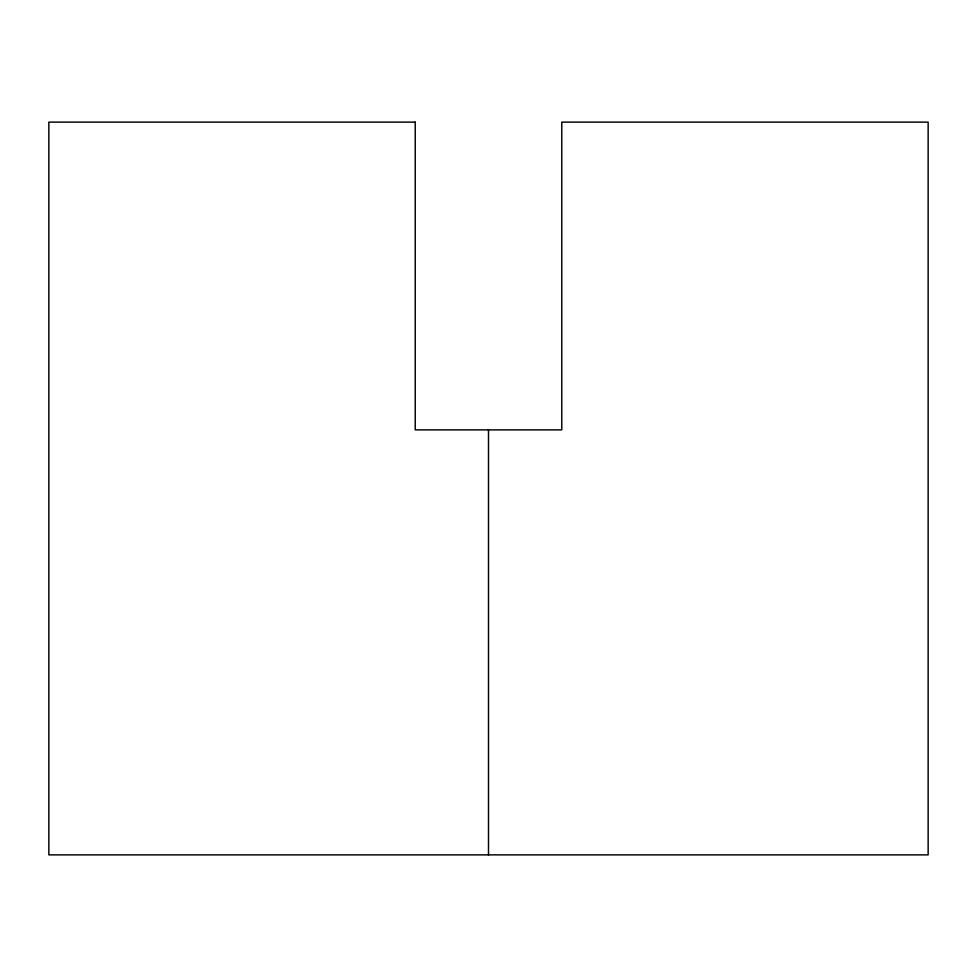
<?xml version="1.0" encoding="UTF-8"?>
<svg xmlns="http://www.w3.org/2000/svg" width="977" height="977" viewBox="0 0 977 977"><rect width="100%" height="100%" fill="white"/><g stroke="black" fill="none" stroke-linecap="round" stroke-linejoin="round"><path stroke-width="1.47" d="M488.5 429.88L488.5 854.875M415.225 122.125L48.85 122.125L48.85 854.875L928.15 854.875L928.15 122.125L561.775 122.125L561.775 429.88L415.225 429.88L415.225 122.125"/></g></svg>
